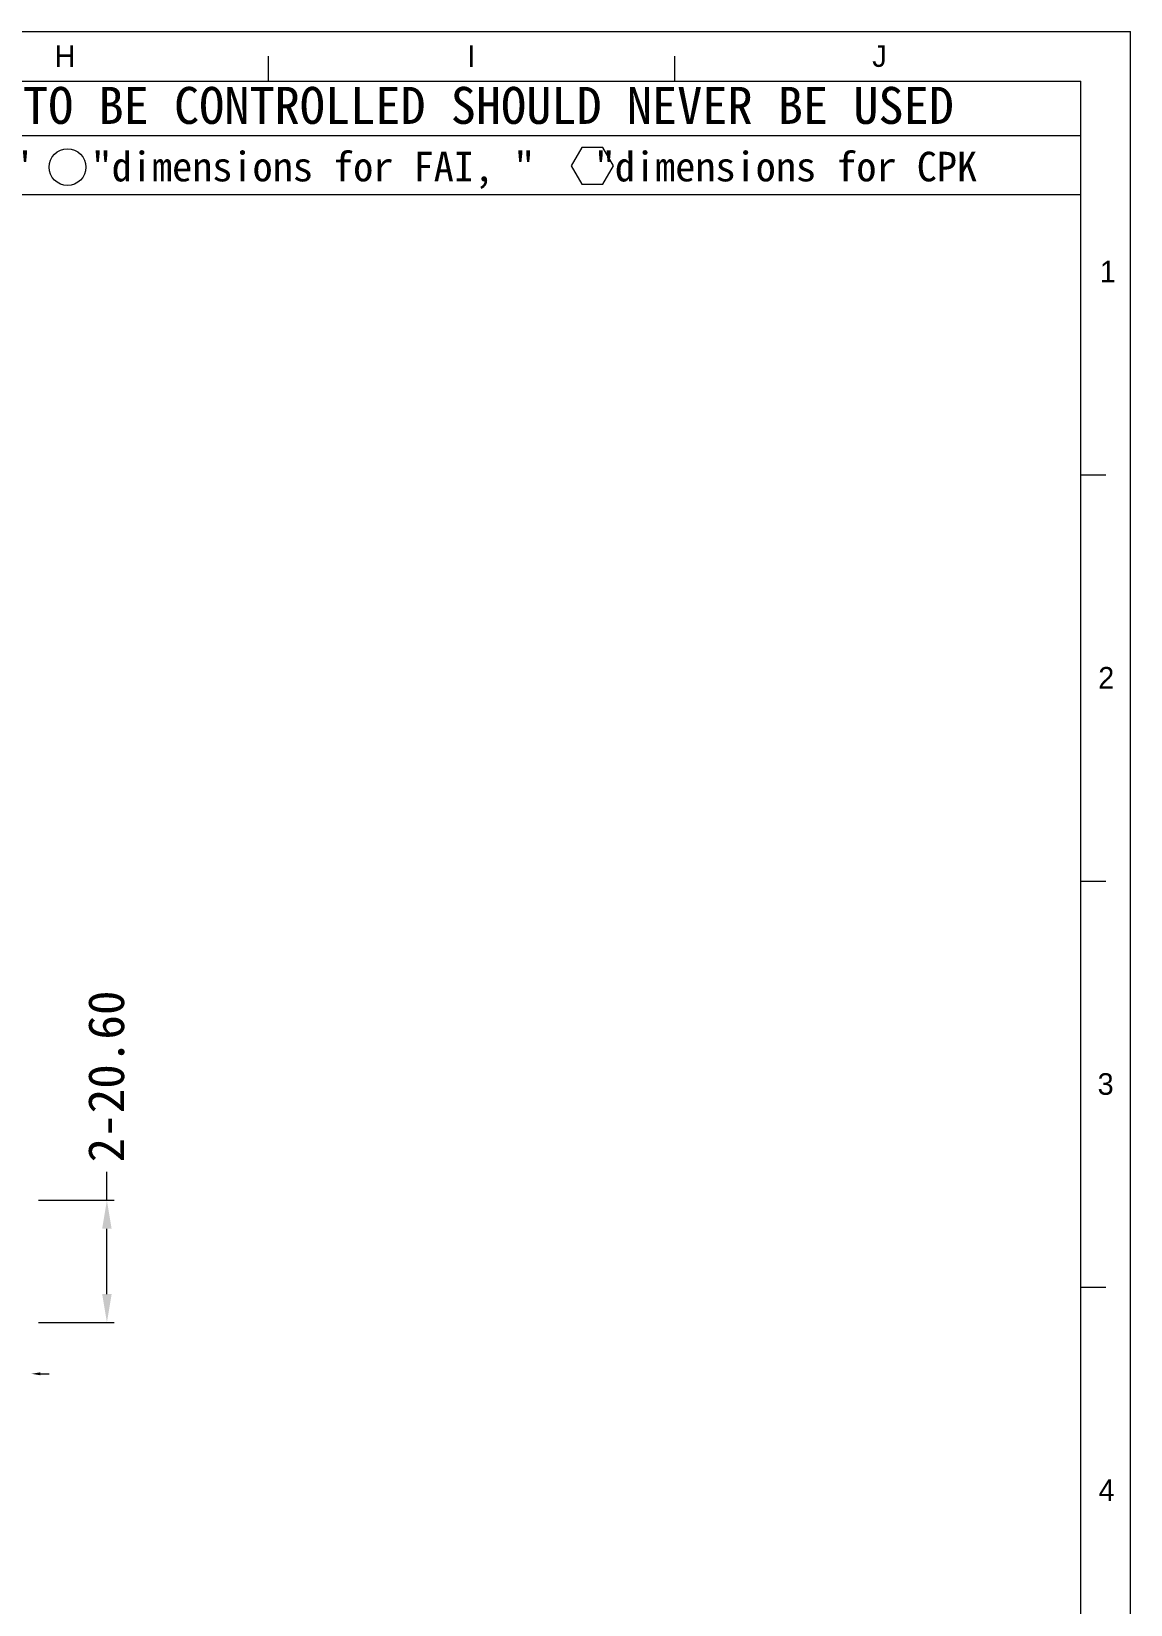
# Model space of a CAD drawing. Header units: millimetres. Extents: x 0 to 2822, y 422 to 2401.
# Drawn here: x 2077 to 2822, y 1334 to 2401 of the extents above; entities that cross this region are included whole.
import ezdxf

# ---------------------------------------------------------------- set-up
doc = ezdxf.new("R2010")
doc.units = ezdxf.units.MM

msp = doc.modelspace()

# ---------------------------------------------------------------- hatches: boundary and pattern name
at = {"true_color": 0x00ffff}
h = msp.add_hatch(color=4, dxfattribs=at)
h.dxf.hatch_style = 2
h.paths.add_polyline_path([(2124.816045, 1588.540765), (2128.036906, 1607.865226), (2131.257767, 1588.540765)])
h = msp.add_hatch(color=4, dxfattribs=at)
h.dxf.hatch_style = 2
h.paths.add_polyline_path([(2124.816045, 1544.254913), (2128.036906, 1524.930099), (2131.257767, 1544.254913)])
at = {"true_color": 0x00ff00}
h = msp.add_hatch(color=3, dxfattribs=at)
h.dxf.hatch_style = 2
h.paths.add_polyline_path([(2082.920579, 1491.15205), (2076.881377, 1490.145575), (2082.920579, 1489.1391)])

# ---------------------------------------------------------------- linework, layer by layer
at = {"color": 5, "lineweight": 0, "true_color": 0x0000ff}
for points in [[(0, 2400.558198), (2822.222222, 2400.558198)], [(2822.222222, 421.664201), (2822.222222, 2400.558092)], [(2237.619138, 2366.960278), (2237.619138, 2383.759203)], [(2513.12172, 2366.960278), (2513.12172, 2383.759203)], [(33.597956, 2366.960278), (2788.624125, 2366.960278)], [(2788.624266, 455.261804), (2788.624266, 2366.960348)], [(1344.968911, 2329.993541), (2788.624125, 2329.993541)], [(1926.453299, 2290.080722), (2788.624196, 2290.080722)], [(2788.624266, 2099.867706), (2805.423191, 2099.867706)], [(2788.624266, 1824.365125), (2805.423191, 1824.365125)], [(2788.624266, 1548.862402), (2805.423191, 1548.862402)]]:
    msp.add_lwpolyline(points, dxfattribs=at)
at = {"color": 4, "lineweight": 0, "true_color": 0x00ffff}
msp.add_lwpolyline([(2450.033729, 2321.875489), (2442.863168, 2309.455947), (2450.033729, 2297.036759), (2464.374146, 2297.036759), (2471.544707, 2309.455947), (2464.374146, 2321.875489)], close=True, dxfattribs=at)
for points in [[(2128.036871, 1607.865332), (2128.036871, 1627.190146)], [(2081.712739, 1607.865332), (2132.867986, 1607.865332)], [(2128.036871, 1544.254913), (2128.036871, 1588.540871)], [(2081.712739, 1524.930169), (2132.867986, 1524.930169)]]:
    msp.add_lwpolyline(points, dxfattribs=at)
at = {"color": 3, "lineweight": 0, "true_color": 0x00ff00}
msp.add_lwpolyline([(2082.920579, 1490.145575), (2088.959429, 1490.145575)], dxfattribs=at)
at = {"color": 4, "lineweight": 0, "true_color": 0x00ffff}
msp.add_circle((2101.318399, 2308.54056), 12.419365, dxfattribs=at)

# ---------------------------------------------------------------- texts
at = {"color": 5, "true_color": 0x0000ff, "char_height": 14.636585, "attachment_point": 1}
for s, insert in [('{\\fMicrosoftYaHei|b0|i0|c0;H}', (2092.486782, 2391.177829)), ('{\\fMicrosoftYaHei|b0|i0|c0;I}', (2372.559816, 2391.177829)), ('{\\fMicrosoftYaHei|b0|i0|c0;J}', (2647.086797, 2391.177829)), ('{\\fMicrosoftYaHei|b0|i0|c0;1}', (2801.343566, 2245.043906)), ('{\\fMicrosoftYaHei|b0|i0|c0;2}', (2800.303422, 1969.538242)), ('{\\fMicrosoftYaHei|b0|i0|c0;3}', (2799.895799, 1694.03244)), ('{\\fMicrosoftYaHei|b0|i0|c0;4}', (2800.548162, 1418.526707))]:
    msp.add_mtext(s, dxfattribs=dict(at, insert=insert))
at = {"color": 4, "true_color": 0x00ffff, "attachment_point": 1}
for s, insert, char_height in [('{\\fSimSun|b0|i0|c0;LEVEL 1 ENVIRONMENTAL RELATED SUBSTANCES TO BE CONTROLLED SHOULD NEVER BE USED}', (1371.678824, 2362.951575), 25.079461), ('{\\fSimSun|b0|i0|c0;Marking"   "dimensions for FAI, "   "dimensions for CPK}', (1967.496099, 2318.961312), 20.063564)]:
    msp.add_mtext(s, dxfattribs=dict(at, insert=insert, char_height=char_height))
at = {"color": 7, "insert": (2140.114813, 1633.494781), "char_height": 24.491643, "attachment_point": 7, "rotation": 90}
msp.add_mtext('{\\fSimSun|b0|i0|c0;2-20.60}', dxfattribs=at)

doc.saveas('drawing.dxf')
